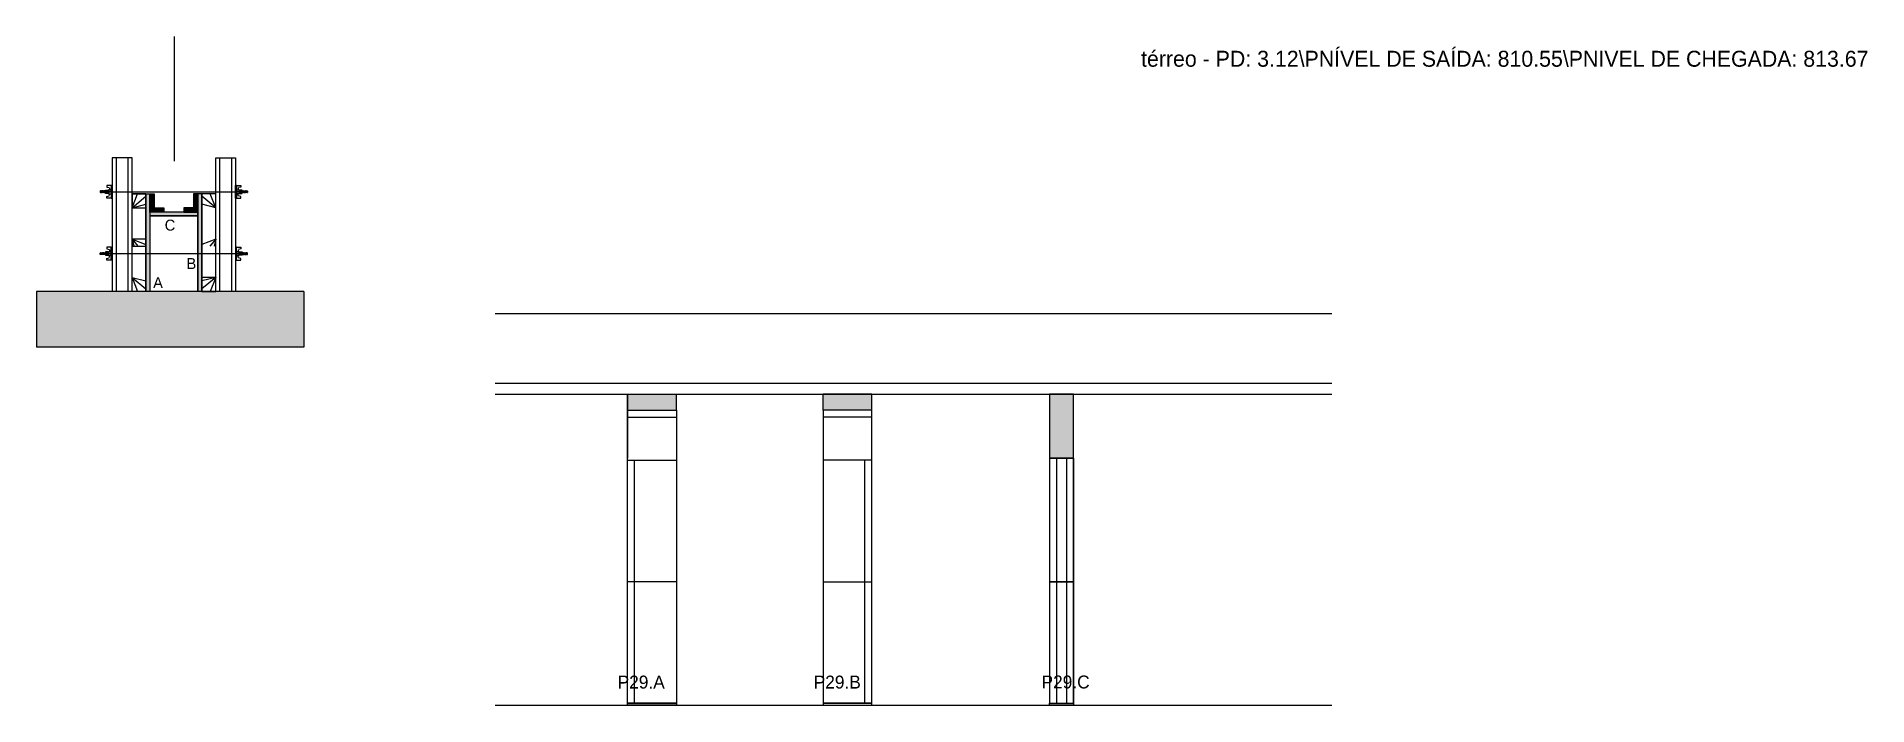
# Model space of a CAD drawing. Header units: metres. Extents: x 14558 to 16396, y -617 to 53.
import ezdxf

# ---------------------------------------------------------------- set-up
doc = ezdxf.new("R2010")
doc.units = ezdxf.units.M
for name, color, linetype in [('CHAPA', 7, 'Continuous'), ('COTA', 7, 'Continuous'), ('Hachura', 7, 'Continuous'), ('Madeira', 7, 'Continuous'), ('NIVEL 1° PAV.', 7, 'Continuous'), ('NIVEL 2° PAV.', 7, 'Continuous'), ('NOMENCLATURA', 7, 'Continuous'), ('Nível', 7, 'Continuous'), ('Painéis', 7, 'Continuous'), ('Perfil Metálico', 7, 'Continuous'), ('SARR_2.2x7', 7, 'Continuous'), ('SARRAFO', 7, 'Continuous'), ('Texto Seção', 7, 'Continuous'), ('TEXTO_GERAL', 7, 'Continuous')]:
    doc.layers.add(name, color=color, linetype=linetype)

msp = doc.modelspace()

# ---------------------------------------------------------------- hatches: boundary and pattern name
at = {"layer": 'COTA'}
h = msp.add_hatch(color=7, dxfattribs=at)
h.dxf.hatch_style = 1
h.paths.add_polyline_path([(14826.8, -202.3), (14558.5, -202.3), (14558.5, -202.3), (14558.5, -258.3), (14558.5, -258.3), (14826.8, -258.3), (14826.8, -258.3), (14826.8, -202.3)])
h.paths.add_polyline_path([(14587.7, -244.5), (14587.7, -227), (14587.7, -227), (14587.7, -244.5)])
h = msp.add_hatch(color=7, dxfattribs=at)
h.dxf.hatch_style = 1
h.paths.add_polyline_path([(15200.6, -321.4), (15151.6, -321.4), (15151.6, -321.4), (15151.6, -305.4), (15151.6, -305.4), (15200.6, -305.4), (15200.6, -305.4), (15200.6, -321.4)])
h = msp.add_hatch(color=7, dxfattribs=at)
h.dxf.hatch_style = 1
h.paths.add_polyline_path([(15347.9, -321.4), (15396.9, -321.4), (15396.9, -321.4), (15396.9, -305.4), (15396.9, -305.4), (15347.9, -305.4), (15347.9, -305.4), (15347.9, -321.4)])
h = msp.add_hatch(color=7, dxfattribs=at)
h.dxf.hatch_style = 1
h.paths.add_polyline_path([(15575.2, -369.4), (15599.2, -369.4), (15599.2, -369.4), (15599.2, -305.4), (15599.2, -305.4), (15575.2, -305.4), (15575.2, -305.4), (15575.2, -369.4)])
at = {"layer": 'Hachura'}
h = msp.add_hatch(color=7, dxfattribs=at)
h.dxf.hatch_style = 1
h.paths.add_polyline_path([(14668.2, -202.3), (14672.2, -202.3), (14672.2, -202.3), (14672.2, -104.3), (14672.2, -104.3), (14668.2, -104.3), (14668.2, -104.3), (14668.2, -202.3)])
h = msp.add_hatch(color=7, dxfattribs=at)
h.dxf.hatch_style = 1
h.paths.add_polyline_path([(14672.2, -118.3), (14676.6, -118.3), (14676.6, -118.3), (14676.6, -104.3), (14676.6, -104.3), (14672.2, -104.3), (14672.2, -104.3), (14672.2, -118.3)])
h = msp.add_hatch(color=7, dxfattribs=at)
h.dxf.hatch_style = 1
h.paths.add_polyline_path([(14720.2, -118.3), (14715.8, -118.3), (14715.8, -118.3), (14715.8, -104.3), (14715.8, -104.3), (14720.2, -104.3), (14720.2, -104.3), (14720.2, -118.3)])
h = msp.add_hatch(color=7, dxfattribs=at)
h.dxf.hatch_style = 1
h.paths.add_polyline_path([(14720.2, -202.3), (14724.2, -202.3), (14724.2, -202.3), (14724.2, -104.3), (14724.2, -104.3), (14720.2, -104.3), (14720.2, -104.3), (14720.2, -202.3)])
h = msp.add_hatch(color=7, dxfattribs=at)
h.dxf.hatch_style = 1
h.paths.add_polyline_path([(14672.2, -118.3), (14672.2, -122.7), (14672.2, -122.7), (14686.2, -122.7), (14686.2, -122.7), (14686.2, -118.3), (14686.2, -118.3), (14672.2, -118.3)])
h = msp.add_hatch(color=7, dxfattribs=at)
h.dxf.hatch_style = 1
h.paths.add_polyline_path([(14672.2, -122.7), (14672.2, -126.3), (14672.2, -126.3), (14720.2, -126.3), (14720.2, -126.3), (14720.2, -122.7), (14720.2, -122.7), (14672.2, -122.7)])
h = msp.add_hatch(color=7, dxfattribs=at)
h.dxf.hatch_style = 1
h.paths.add_polyline_path([(14672.2, -122.7), (14672.2, -126.3), (14672.2, -126.3), (14720.2, -126.3), (14720.2, -126.3), (14720.2, -122.7), (14720.2, -122.7), (14672.2, -122.7)])
h = msp.add_hatch(color=7, dxfattribs=at)
h.dxf.hatch_style = 1
h.paths.add_polyline_path([(14720.2, -118.3), (14720.2, -122.7), (14720.2, -122.7), (14706.2, -122.7), (14706.2, -122.7), (14706.2, -118.3), (14706.2, -118.3), (14720.2, -118.3)])

# ---------------------------------------------------------------- linework, layer by layer
at = {"layer": 'CHAPA', "color": 7, "lineweight": 25}
for points in [[(14668.2, -202.3), (14668.2, -104.3), (14672.2, -104.3), (14672.2, -202.3)], [(14668.2, -202.3), (14668.2, -104.3), (14672.2, -104.3), (14672.2, -202.3)], [(14724.2, -202.3), (14724.2, -104.3), (14720.2, -104.3), (14720.2, -202.3)], [(14724.2, -202.3), (14724.2, -104.3), (14720.2, -104.3), (14720.2, -202.3)]]:
    msp.add_lwpolyline(points, dxfattribs=at)
msp.add_lwpolyline([(14672.2, -122.7), (14672.2, -126.3), (14720.2, -126.3), (14720.2, -122.7)], close=True, dxfattribs=at)
msp.add_lwpolyline([(14672.2, -122.7), (14672.2, -126.3), (14720.2, -126.3), (14720.2, -122.7)], close=True, dxfattribs=at)
at = {"layer": 'COTA', "color": 7, "lineweight": 25}
for p, q in [((14826.8, -202.3), (14558.5, -202.3)), ((14558.5, -202.3), (14558.5, -258.3)), ((14826.8, -202.3), (14826.8, -258.3)), ((14826.8, -258.3), (14558.5, -258.3)), ((15151.6, -321.4), (15151.6, -305.4)), ((15151.6, -305.4), (15200.6, -305.4)), ((15200.6, -321.4), (15200.6, -305.4)), ((15396.9, -305.4), (15347.9, -305.4)), ((15347.9, -321.4), (15347.9, -305.4)), ((15396.9, -321.4), (15396.9, -305.4))]:
    msp.add_line(p, q, dxfattribs=at)
msp.add_lwpolyline([(15599.2, -369.4), (15599.2, -305.4), (15575.2, -305.4), (15575.2, -369.4)], dxfattribs=at)
at = {"layer": 'Defpoints', "color": 7, "lineweight": 25}
msp.add_line((14696.7, -71.7), (14696.7, 53.3), dxfattribs=at)
at = {"layer": 'Hachura', "color": 7, "lineweight": 25}
for p, q in [((14622.7, -101.3), (14622.4, -101.6)), ((14622.4, -101.6), (14622.4, -102.9)), ((14622.7, -103.2), (14622.4, -102.9)), ((14623, -101.3), (14622.7, -101.3)), ((14622.7, -101.3), (14622.7, -101.3)), ((14622.7, -103.2), (14622.7, -101.3)), ((14623.4, -103.2), (14622.7, -102)), ((14623.3, -103.3), (14622.7, -102.2)), ((14622.7, -102.7), (14623, -103.4)), ((14622.7, -103), (14622.8, -103.2)), ((14622.8, -103.2), (14622.7, -103.2)), ((14623, -101.3), (14624, -103.2)), ((14623, -101.3), (14624, -103.2)), ((14623.1, -101.2), (14624.2, -103.4)), ((14624.4, -103.3), (14623.4, -101.2)), ((14623.4, -102.3), (14765.2, -102.3)), ((14623.4, -103.2), (14624, -103.2)), ((14624.2, -101.3), (14623.5, -101.3)), ((14624.5, -103.2), (14623.5, -101.3)), ((14624.2, -101.3), (14625.2, -103.2)), ((14624.3, -101.2), (14625.4, -103.4)), ((14625.6, -103.3), (14624.5, -101.2)), ((14625.2, -103.2), (14624.5, -103.2)), ((14625.4, -101.3), (14624.7, -101.3)), ((14625.7, -103.2), (14624.7, -101.3)), ((14624.9, -101.3), (14624.7, -101.3)), ((14625.4, -101.2), (14626.5, -103.4)), ((14625.4, -101.3), (14626.3, -103.2)), ((14626.8, -103.3), (14625.7, -101.2)), ((14625.9, -103.2), (14625.7, -103.2)), ((14626.5, -101.3), (14625.9, -101.3)), ((14626.8, -103.2), (14625.9, -101.3)), ((14625.9, -103.2), (14626.3, -103.2)), ((14626.5, -101.3), (14627.5, -103.2)), ((14627.5, -102.5), (14626.8, -101.2)), ((14626.8, -103.2), (14627.5, -103.2)), ((14627.5, -102.2), (14627, -101.3)), ((14627.5, -101.3), (14627, -101.3)), ((14627.5, -104), (14627.5, -100.7)), ((14627.5, -104), (14627.5, -100.7)), ((14627.5, -100.7), (14630.7, -100.7)), ((14627.5, -101.7), (14630.7, -101.7)), ((14627.5, -103.2), (14630.7, -103.2)), ((14630.7, -104), (14627.5, -104)), ((14629, -95.9), (14629, -97.6)), ((14629, -97.6), (14631.2, -98.1)), ((14629, -107.1), (14631.2, -106.5)), ((14629, -108.8), (14629, -107.1)), ((14633.3, -108.8), (14629, -108.8)), ((14634.2, -95.9), (14629.1, -95.9)), ((14630.7, -100.4), (14630.7, -104.3)), ((14633.3, -100.4), (14630.7, -100.4)), ((14630.7, -104.3), (14630.7, -104)), ((14630.7, -104.3), (14630.7, -104)), ((14630.7, -104.3), (14633.3, -104.3)), ((14633.3, -102), (14631.3, -102)), ((14631.3, -102.5), (14633.3, -102.5)), ((14631.5, -98.5), (14631.5, -100.4)), ((14631.5, -106.2), (14631.5, -104.3)), ((14633.3, -95.9), (14633.3, -108.8)), ((14633.3, -95.9), (14633.3, -101.1)), ((14633.3, -96), (14634.2, -96)), ((14633.3, -96.2), (14634.2, -96.2)), ((14633.3, -96.6), (14634.2, -96.6)), ((14633.3, -97), (14634.2, -97)), ((14633.3, -97.9), (14634.2, -97.9)), ((14633.3, -99.3), (14634.2, -99.3)), ((14633.3, -102.3), (14633.3, -100.4)), ((14633.3, -101.1), (14633.3, -101.7)), ((14633.3, -102.3), (14634.2, -102.3)), ((14633.3, -105.4), (14634.2, -105.4)), ((14633.3, -106.8), (14634.2, -106.8)), ((14633.3, -107.6), (14634.2, -107.6)), ((14633.3, -108.1), (14634.2, -108.1)), ((14633.3, -108.4), (14634.2, -108.4)), ((14633.3, -108.7), (14634.2, -108.7)), ((14633.3, -108.8), (14634.2, -108.8)), ((14633.6, -101.4), (14633.4, -101.4)), ((14633.4, -103.3), (14633.8, -103.3)), ((14634, -101.4), (14633.6, -101.4)), ((14634.2, -108.8), (14634.2, -95.9)), ((14634.2, -107.8), (14634.2, -100)), ((14758.2, -108.8), (14758.2, -95.9)), ((14758.2, -95.9), (14763.3, -95.9)), ((14759.1, -96), (14758.2, -96)), ((14759.1, -96.2), (14758.2, -96.2)), ((14759.1, -96.6), (14758.2, -96.6)), ((14759.1, -97), (14758.2, -97)), ((14759.1, -97.9), (14758.2, -97.9)), ((14759.1, -99.3), (14758.2, -99.3)), ((14758.2, -107.8), (14758.2, -100)), ((14759.1, -102.3), (14758.2, -102.3)), ((14759.1, -105.4), (14758.2, -105.4)), ((14759.1, -106.8), (14758.2, -106.8)), ((14759.1, -107.6), (14758.2, -107.6)), ((14759.1, -108.1), (14758.2, -108.1)), ((14759.1, -108.4), (14758.2, -108.4)), ((14759.1, -108.7), (14758.2, -108.7)), ((14759.1, -108.8), (14758.2, -108.8)), ((14758.3, -101.4), (14758.8, -101.4)), ((14759, -103.3), (14758.5, -103.3)), ((14758.8, -101.4), (14759, -101.4)), ((14759.1, -95.9), (14759.1, -108.8)), ((14759.1, -95.9), (14759.1, -101.1)), ((14759.1, -102.3), (14759.1, -100.4)), ((14759.1, -100.4), (14761.7, -100.4)), ((14759.1, -101.1), (14759.1, -101.7)), ((14759.1, -102), (14761.1, -102)), ((14761.1, -102.5), (14759.1, -102.5)), ((14761.7, -104.3), (14759.1, -104.3)), ((14759.1, -108.8), (14763.3, -108.8)), ((14760.9, -98.5), (14760.9, -100.4)), ((14760.9, -106.2), (14760.9, -104.3)), ((14763.3, -97.6), (14761.1, -98.1)), ((14763.3, -107.1), (14761.1, -106.5)), ((14761.7, -100.4), (14761.7, -104.3)), ((14764.9, -100.7), (14761.7, -100.7)), ((14764.9, -101.7), (14761.7, -101.7)), ((14764.9, -103.2), (14761.7, -103.2)), ((14761.7, -104), (14764.9, -104)), ((14761.7, -104.3), (14761.7, -104)), ((14761.7, -104.3), (14761.7, -104)), ((14763.3, -95.9), (14763.3, -97.6)), ((14763.3, -108.8), (14763.3, -107.1)), ((14764.8, -104), (14764.8, -100.7)), ((14764.9, -104), (14764.9, -100.7)), ((14764.9, -102.5), (14765.5, -101.2)), ((14765.9, -101.3), (14764.9, -103.2)), ((14764.9, -102.2), (14765.3, -101.3)), ((14764.9, -101.3), (14765.3, -101.3)), ((14765.5, -103.2), (14764.9, -103.2)), ((14765.5, -103.2), (14766.5, -101.3)), ((14765.6, -103.3), (14766.7, -101.2)), ((14766.9, -101.2), (14765.8, -103.4)), ((14765.9, -101.3), (14766.5, -101.3)), ((14767, -101.3), (14766.1, -103.2)), ((14766.5, -103.2), (14766.1, -103.2)), ((14766.5, -103.2), (14766.7, -103.2)), ((14766.7, -103.2), (14767.7, -101.3)), ((14766.8, -103.3), (14767.9, -101.2)), ((14768.1, -101.2), (14767, -103.4)), ((14767, -101.3), (14767.7, -101.3)), ((14768.2, -101.3), (14767.2, -103.2)), ((14767.2, -103.2), (14767.9, -103.2)), ((14767.5, -101.3), (14767.7, -101.3)), ((14767.9, -103.3), (14769, -101.2)), ((14767.9, -103.2), (14768.8, -101.3)), ((14769.3, -101.2), (14768.2, -103.4)), ((14768.2, -101.3), (14768.8, -101.3)), ((14769.3, -101.3), (14768.4, -103.2)), ((14769.3, -101.3), (14768.4, -103.2)), ((14769, -103.2), (14768.4, -103.2)), ((14769, -103.2), (14769.7, -102)), ((14769.1, -103.3), (14769.7, -102.2)), ((14769.3, -101.3), (14769.7, -101.3)), ((14769.7, -102.7), (14769.3, -103.4)), ((14769.7, -103), (14769.5, -103.2)), ((14769.5, -103.2), (14769.7, -103.2)), ((14769.7, -101.3), (14769.7, -101.3)), ((14769.7, -101.3), (14770, -101.6)), ((14769.7, -103.2), (14769.7, -101.3)), ((14769.7, -103.2), (14770, -102.9)), ((14770, -101.6), (14770, -102.9)), ((14622.7, -163.4), (14622.4, -163.8)), ((14622.4, -165.1), (14622.4, -163.8)), ((14622.7, -165.4), (14622.4, -165.1)), ((14622.7, -164), (14623, -163.3)), ((14623.3, -163.3), (14622.7, -164.5)), ((14622.7, -163.7), (14622.8, -163.4)), ((14622.8, -163.4), (14622.7, -163.4)), ((14623.4, -163.4), (14622.7, -164.7)), ((14622.7, -163.4), (14622.7, -165.4)), ((14623, -165.4), (14622.7, -165.4)), ((14622.7, -165.4), (14622.7, -165.4)), ((14623, -165.4), (14624, -163.4)), ((14623, -165.4), (14624, -163.4)), ((14623.1, -165.4), (14624.2, -163.3)), ((14624.4, -163.3), (14623.4, -165.5)), ((14623.4, -163.4), (14624, -163.4)), ((14623.4, -164.3), (14765.2, -164.3)), ((14624.5, -163.4), (14623.5, -165.4)), ((14624.2, -165.4), (14623.5, -165.4)), ((14624.2, -165.4), (14625.2, -163.4)), ((14624.3, -165.4), (14625.4, -163.3)), ((14625.6, -163.3), (14624.5, -165.5)), ((14625.2, -163.4), (14624.5, -163.4)), ((14625.7, -163.4), (14624.7, -165.4)), ((14625.4, -165.4), (14624.7, -165.4)), ((14624.9, -165.4), (14624.7, -165.4)), ((14625.4, -165.4), (14626.5, -163.3)), ((14625.4, -165.4), (14626.3, -163.4)), ((14626.8, -163.3), (14625.7, -165.5)), ((14625.9, -163.4), (14625.7, -163.4)), ((14625.9, -163.4), (14626.3, -163.4)), ((14626.8, -163.4), (14625.9, -165.4)), ((14626.5, -165.4), (14625.9, -165.4)), ((14626.5, -165.4), (14627.5, -163.4)), ((14626.8, -163.4), (14627.5, -163.4)), ((14627.5, -164.2), (14626.8, -165.5)), ((14627.5, -164.5), (14627, -165.4)), ((14627.5, -165.4), (14627, -165.4)), ((14627.5, -162.7), (14627.5, -166)), ((14627.5, -162.7), (14627.5, -166)), ((14630.7, -162.7), (14627.5, -162.7)), ((14627.5, -163.4), (14630.7, -163.4)), ((14627.5, -165), (14630.7, -165)), ((14633.3, -157.9), (14629, -157.9)), ((14629, -157.9), (14629, -159.6)), ((14629, -159.6), (14631.2, -160.2)), ((14630.7, -166.3), (14630.7, -162.4)), ((14630.7, -162.4), (14633.3, -162.4)), ((14630.7, -162.4), (14630.7, -162.7)), ((14630.7, -162.4), (14630.7, -162.7)), ((14631.3, -164.1), (14633.3, -164.1)), ((14633.3, -164.7), (14631.3, -164.7)), ((14631.5, -160.5), (14631.5, -162.4)), ((14633.3, -170.8), (14633.3, -157.9)), ((14633.3, -157.9), (14634.2, -157.9)), ((14633.3, -158), (14634.2, -158)), ((14633.3, -158.2), (14634.2, -158.2)), ((14633.3, -158.6), (14634.2, -158.6)), ((14633.3, -159), (14634.2, -159)), ((14633.3, -159.9), (14634.2, -159.9)), ((14633.3, -161.3), (14634.2, -161.3)), ((14633.3, -164.3), (14633.3, -166.3)), ((14633.3, -164.3), (14634.2, -164.3)), ((14633.3, -165.6), (14633.3, -165)), ((14633.4, -163.4), (14633.8, -163.4)), ((14633.6, -165.3), (14633.4, -165.3)), ((14634, -165.3), (14633.6, -165.3)), ((14634.2, -157.9), (14634.2, -170.8)), ((14634.2, -158.8), (14634.2, -166.7)), ((14758.2, -157.9), (14758.2, -170.8)), ((14759.1, -157.9), (14758.2, -157.9)), ((14759.1, -158), (14758.2, -158)), ((14759.1, -158.2), (14758.2, -158.2)), ((14759.1, -158.6), (14758.2, -158.6)), ((14758.2, -158.8), (14758.2, -166.7)), ((14759.1, -159), (14758.2, -159)), ((14759.1, -159.9), (14758.2, -159.9)), ((14759.1, -161.3), (14758.2, -161.3)), ((14759.1, -164.3), (14758.2, -164.3)), ((14758.3, -165.3), (14758.8, -165.3)), ((14759, -163.4), (14758.5, -163.4)), ((14758.8, -165.3), (14759, -165.3)), ((14759.1, -170.8), (14759.1, -157.9)), ((14759.1, -157.9), (14763.3, -157.9)), ((14761.7, -162.4), (14759.1, -162.4)), ((14761.1, -164.1), (14759.1, -164.1)), ((14759.1, -164.3), (14759.1, -166.3)), ((14759.1, -164.7), (14761.1, -164.7)), ((14759.1, -165.6), (14759.1, -165)), ((14760.9, -160.5), (14760.9, -162.4)), ((14763.3, -159.6), (14761.1, -160.2)), ((14761.7, -166.3), (14761.7, -162.4)), ((14761.7, -162.4), (14761.7, -162.7)), ((14761.7, -162.4), (14761.7, -162.7)), ((14761.7, -162.7), (14764.9, -162.7)), ((14764.9, -163.4), (14761.7, -163.4)), ((14764.9, -165), (14761.7, -165)), ((14763.3, -157.9), (14763.3, -159.6)), ((14764.8, -162.7), (14764.8, -166)), ((14764.9, -162.7), (14764.9, -166)), ((14765.5, -163.4), (14764.9, -163.4)), ((14765.9, -165.4), (14764.9, -163.4)), ((14764.9, -164.2), (14765.5, -165.5)), ((14764.9, -164.5), (14765.3, -165.4)), ((14764.9, -165.4), (14765.3, -165.4)), ((14765.5, -163.4), (14766.5, -165.4)), ((14765.6, -163.3), (14766.7, -165.5)), ((14766.9, -165.4), (14765.8, -163.3)), ((14765.9, -165.4), (14766.5, -165.4)), ((14766.5, -163.4), (14766.1, -163.4)), ((14767, -165.4), (14766.1, -163.4)), ((14766.5, -163.4), (14766.7, -163.4)), ((14766.7, -163.4), (14767.7, -165.4)), ((14766.8, -163.3), (14767.9, -165.5)), ((14768.1, -165.4), (14767, -163.3)), ((14767, -165.4), (14767.7, -165.4)), ((14767.2, -163.4), (14767.9, -163.4)), ((14768.2, -165.4), (14767.2, -163.4)), ((14767.5, -165.4), (14767.7, -165.4)), ((14767.9, -163.3), (14769, -165.5)), ((14767.9, -163.4), (14768.8, -165.4)), ((14769.3, -165.4), (14768.2, -163.3)), ((14768.2, -165.4), (14768.8, -165.4)), ((14769.3, -165.4), (14768.4, -163.4)), ((14769, -163.4), (14768.4, -163.4)), ((14769.3, -165.4), (14768.4, -163.4)), ((14769, -163.4), (14769.7, -164.7)), ((14769.1, -163.3), (14769.7, -164.5)), ((14769.7, -164), (14769.3, -163.3)), ((14769.3, -165.4), (14769.7, -165.4)), ((14769.7, -163.7), (14769.5, -163.4)), ((14769.5, -163.4), (14769.7, -163.4)), ((14769.7, -163.4), (14770, -163.8)), ((14769.7, -163.4), (14769.7, -165.4)), ((14769.7, -165.4), (14770, -165.1)), ((14769.7, -165.4), (14769.7, -165.4)), ((14770, -165.1), (14770, -163.8)), ((14627.5, -166), (14630.7, -166)), ((14629, -169.1), (14631.2, -168.5)), ((14629, -170.8), (14629, -169.1)), ((14634.2, -170.8), (14629.1, -170.8)), ((14633.3, -166.3), (14630.7, -166.3)), ((14631.5, -168.2), (14631.5, -166.3)), ((14633.3, -170.8), (14633.3, -165.6)), ((14633.3, -167.4), (14634.2, -167.4)), ((14633.3, -168.8), (14634.2, -168.8)), ((14633.3, -169.6), (14634.2, -169.6)), ((14633.3, -170.1), (14634.2, -170.1)), ((14633.3, -170.4), (14634.2, -170.4)), ((14633.3, -170.6), (14634.2, -170.6)), ((14759.1, -167.4), (14758.2, -167.4)), ((14759.1, -168.8), (14758.2, -168.8)), ((14759.1, -169.6), (14758.2, -169.6)), ((14759.1, -170.1), (14758.2, -170.1)), ((14759.1, -170.4), (14758.2, -170.4)), ((14759.1, -170.6), (14758.2, -170.6)), ((14758.2, -170.8), (14763.3, -170.8)), ((14759.1, -170.8), (14759.1, -165.6)), ((14759.1, -166.3), (14761.7, -166.3)), ((14760.9, -168.2), (14760.9, -166.3)), ((14763.3, -169.1), (14761.1, -168.5)), ((14764.9, -166), (14761.7, -166)), ((14763.3, -170.8), (14763.3, -169.1))]:
    msp.add_line(p, q, dxfattribs=at)
at = {"layer": 'Madeira', "color": 7, "lineweight": 25}
for p, q in [((14654.2, -118.3), (14659.6, -104.3)), ((14654.2, -118.3), (14668.2, -106.8)), ((14738.2, -118.3), (14724.2, -106.8)), ((14738.2, -118.3), (14732.8, -104.3)), ((14654.2, -118.3), (14668.2, -114.9)), ((14738.2, -118.3), (14724.2, -114.9)), ((14654.2, -149.8), (14659.9, -156.8)), ((14654.2, -149.8), (14655.9, -156.8)), ((14654.2, -149.8), (14668.2, -155.3)), ((14738.2, -149.8), (14724.2, -155.3)), ((14738.2, -149.8), (14732.4, -156.8)), ((14738.2, -149.8), (14736.5, -156.8)), ((14654.2, -188.3), (14668.2, -199.8)), ((14654.2, -188.3), (14668.2, -191.8)), ((14654.2, -188.3), (14659.6, -202.3)), ((14738.2, -188.3), (14724.2, -199.8)), ((14738.2, -188.3), (14724.2, -191.8)), ((14738.2, -188.3), (14732.8, -202.3))]:
    msp.add_line(p, q, dxfattribs=at)
for points in [[(14654.2, -202.3), (14654.2, -104.3), (14668.2, -104.3), (14668.2, -202.3)], [(14738.2, -202.3), (14738.2, -104.3), (14724.2, -104.3), (14724.2, -202.3)]]:
    msp.add_lwpolyline(points, dxfattribs=at)
for points in [[(14654.2, -118.3), (14668.2, -118.3), (14668.2, -104.3), (14654.2, -104.3)], [(14654.2, -149.8), (14654.2, -156.8), (14668.2, -156.8), (14668.2, -149.8)], [(14738.2, -188.3), (14724.2, -188.3), (14724.2, -202.3), (14738.2, -202.3)]]:
    msp.add_lwpolyline(points, close=True, dxfattribs=at)
at = {"layer": 'NIVEL 1° PAV.', "color": 7, "lineweight": 25}
msp.add_line((15018.6, -224.4), (15858.5, -224.4), dxfattribs=at)
at = {"layer": 'NIVEL 2° PAV.', "color": 7, "lineweight": 25}
msp.add_line((15018.6, -294.4), (15858.5, -294.4), dxfattribs=at)
at = {"layer": 'Nível', "color": 7, "lineweight": 25}
for p, q in [((15018.6, -305.4), (15858.5, -305.4)), ((15018.6, -617.4), (15858.5, -617.4))]:
    msp.add_line(p, q, dxfattribs=at)
at = {"layer": 'Painéis', "color": 7, "lineweight": 25}
for p, q in [((15151.6, -305.4), (15151.6, -369.4)), ((15151.6, -617.4), (15151.6, -321.4)), ((15151.6, -321.4), (15200.6, -321.4)), ((15200.6, -321.4), (15200.6, -617.4)), ((15347.9, -321.4), (15347.9, -617.4)), ((15396.9, -321.4), (15347.9, -321.4)), ((15396.9, -617.4), (15396.9, -321.4)), ((15151.6, -371.4), (15200.6, -371.4)), ((15396.9, -371.4), (15347.9, -371.4)), ((15575.2, -369.4), (15575.2, -615.4)), ((15575.2, -369.4), (15599.2, -369.4)), ((15599.2, -369.4), (15575.2, -369.4)), ((15599.2, -369.4), (15575.2, -369.4)), ((15599.2, -369.4), (15575.2, -369.4)), ((15599.2, -615.4), (15599.2, -369.4)), ((15599.2, -369.4), (15599.2, -615.4)), ((15200.6, -493.4), (15151.6, -493.4)), ((15347.9, -493.4), (15396.9, -493.4)), ((15575.2, -493.4), (15599.2, -493.4)), ((15599.2, -493.4), (15575.2, -493.4)), ((15599.2, -493.4), (15575.2, -493.4)), ((15599.2, -493.4), (15575.2, -493.4)), ((15200.6, -615.4), (15151.6, -615.4)), ((15347.9, -615.4), (15396.9, -615.4)), ((15575.2, -615.4), (15599.2, -615.4))]:
    msp.add_line(p, q, dxfattribs=at)
msp.add_lwpolyline([(14720.2, -202.3), (14720.2, -126.3), (14672.2, -126.3), (14672.2, -202.3)], dxfattribs=at)
for points in [[(15151.6, -615.4), (15200.6, -615.4), (15200.6, -617.4), (15151.6, -617.4)], [(15396.9, -615.4), (15347.9, -615.4), (15347.9, -617.4), (15396.9, -617.4)], [(15575.2, -615.4), (15599.2, -615.4), (15599.2, -617.4), (15575.2, -617.4)]]:
    msp.add_lwpolyline(points, close=True, dxfattribs=at)
at = {"layer": 'Perfil Metálico', "color": 7, "lineweight": 25}
for points in [[(14654.2, -202.3), (14654.2, -68.3), (14634.2, -68.3), (14634.2, -202.3)], [(14650.2, -202.3), (14650.2, -68.3), (14638.2, -68.3), (14638.2, -202.3)], [(14738.2, -202.3), (14738.2, -68.3), (14758.2, -68.3), (14758.2, -202.3)], [(14742.2, -202.3), (14742.2, -68.3), (14754.2, -68.3), (14754.2, -202.3)]]:
    msp.add_lwpolyline(points, dxfattribs=at)
at = {"layer": 'SARR_2.2x7', "color": 7, "lineweight": 25}
for p, q in [((15151.6, -328.4), (15200.6, -328.4)), ((15396.9, -328.4), (15347.9, -328.4)), ((15158.6, -493.4), (15158.6, -371.4)), ((15389.9, -493.4), (15389.9, -371.4)), ((15582.2, -369.4), (15582.2, -615.4)), ((15582.2, -369.4), (15582.2, -369.4)), ((15582.2, -369.4), (15582.2, -369.4)), ((15592.2, -369.4), (15592.2, -615.4)), ((15592.2, -369.4), (15592.2, -369.4)), ((15592.2, -369.4), (15592.2, -369.4)), ((15158.6, -615.4), (15158.6, -493.4)), ((15389.9, -615.4), (15389.9, -493.4)), ((15582.2, -493.4), (15582.2, -493.4)), ((15582.2, -493.4), (15582.2, -493.4)), ((15592.2, -493.4), (15592.2, -493.4)), ((15592.2, -493.4), (15592.2, -493.4)), ((15158.6, -615.4), (15158.6, -615.4)), ((15193.6, -615.4), (15193.6, -615.4)), ((15354.9, -615.4), (15354.9, -615.4)), ((15389.9, -615.4), (15389.9, -615.4))]:
    msp.add_line(p, q, dxfattribs=at)
at = {"layer": 'SARRAFO', "color": 7, "lineweight": 25}
for points in [[(14676.6, -104.3), (14676.6, -118.3), (14672.2, -118.3), (14672.2, -104.3)], [(14715.8, -104.3), (14715.8, -118.3), (14720.2, -118.3), (14720.2, -104.3)], [(14686.2, -122.7), (14672.2, -122.7), (14672.2, -118.3), (14686.2, -118.3)], [(14706.2, -122.7), (14720.2, -122.7), (14720.2, -118.3), (14706.2, -118.3)]]:
    msp.add_lwpolyline(points, close=True, dxfattribs=at)

# ---------------------------------------------------------------- texts
at = {"layer": 'NOMENCLATURA', "color": 7, "lineweight": 25}
msp.add_text('térreo - PD: 3.12\\PNÍVEL DE SAÍDA: 810.55\\PNIVEL DE CHEGADA: 813.67', height=16, dxfattribs=at).set_placement((15667, 23.1))
at = {"layer": 'Texto Seção', "color": 7, "lineweight": 25}
for s, p in [('P29.A', (15141.6, -600.6)), ('P29.B', (15338.4, -600.6)), ('P29.C', (15567.1, -600.5))]:
    msp.add_text(s, height=13, dxfattribs=at).set_placement(p)
at = {"layer": 'TEXTO_GERAL', "color": 7, "lineweight": 25}
for s, p in [('C', (14687, -141.3)), ('B', (14708.9, -179.8)), ('A', (14675.4, -199))]:
    msp.add_text(s, height=11, dxfattribs=at).set_placement(p)

doc.saveas('drawing.dxf')
